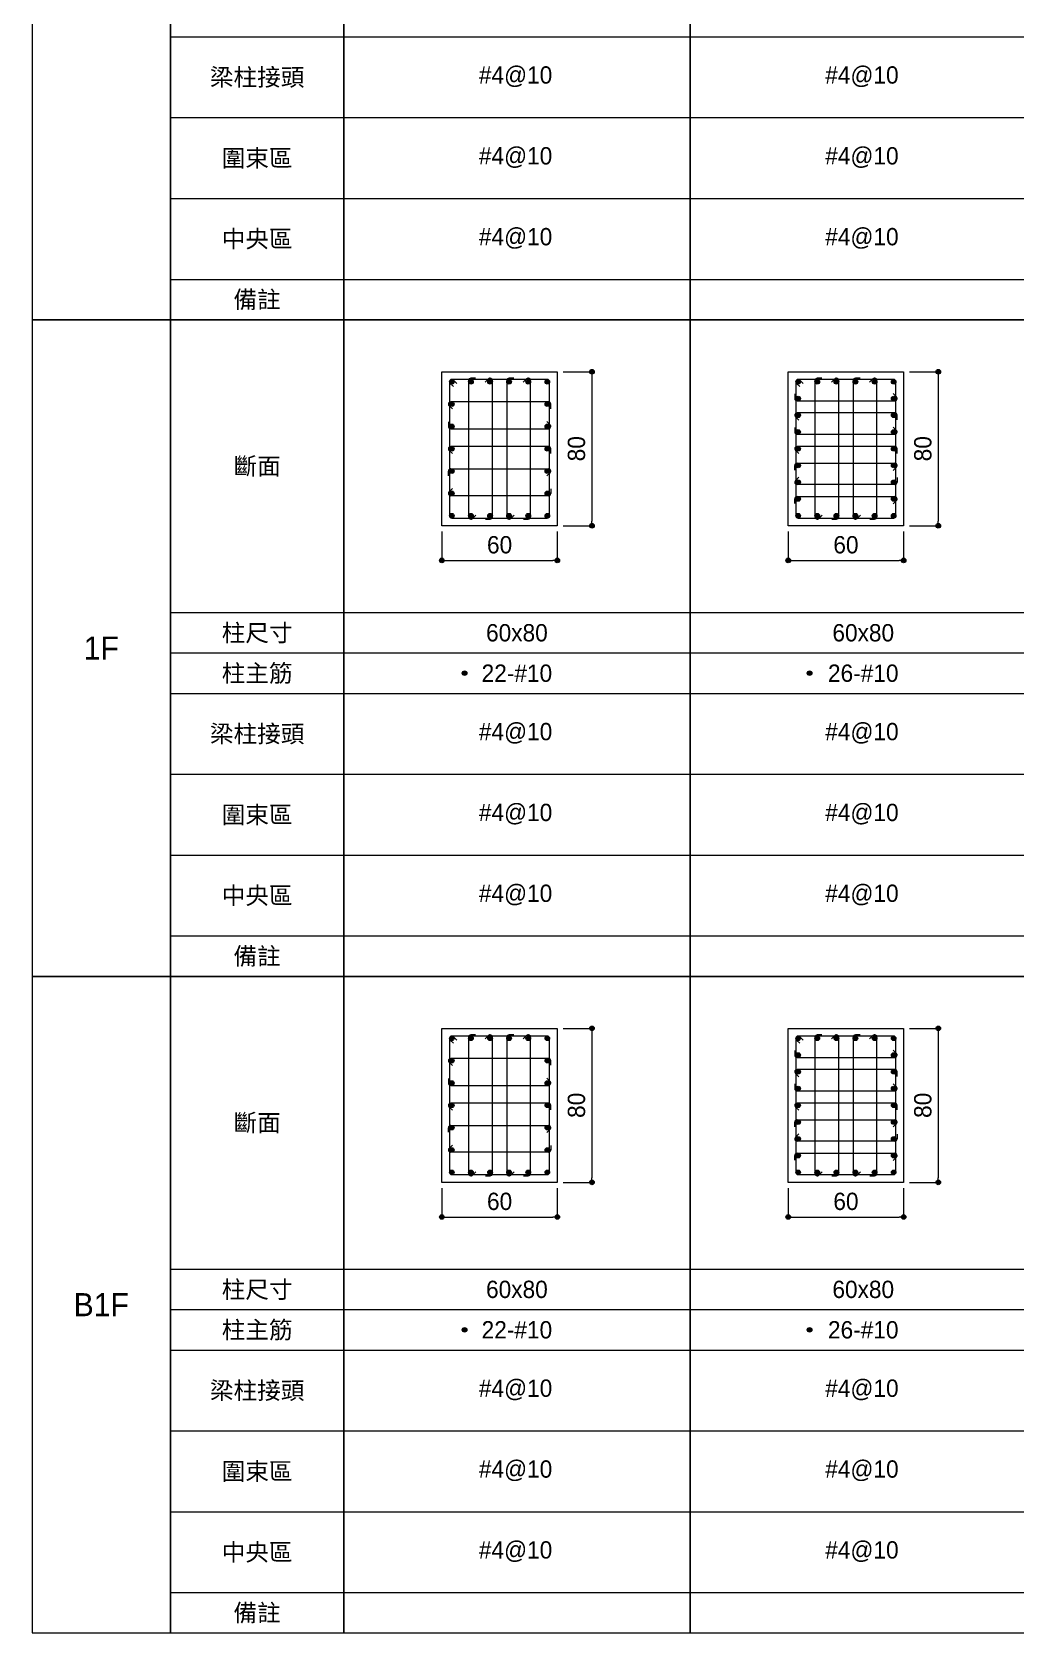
# Model space of a CAD drawing. Header units: millimetres. Extents: x 0 to 4841, y 0 to 7079.
# Drawn here: x 0 to 1705, y 0 to 2772 of the extents above; entities that cross this region are included whole.
import ezdxf
from ezdxf.enums import TextEntityAlignment as Align

# ---------------------------------------------------------------- set-up
doc = ezdxf.new("R2010")
doc.units = ezdxf.units.MM
for name, color, linetype, lineweight in [('26', 1, 'Continuous', 15), ('27', 3, 'Continuous', 15), ('DIM', 7, 'Continuous', 15), ('FL', 4, 'Continuous', 0), ('MAIN', 2, 'Continuous', 15), ('MAINBAR', 2, 'Continuous', 0), ('SECTTXT', 2, 'Continuous', 0), ('STIRRUP', 2, 'Continuous', 15), ('TEXT', 2, 'Continuous', 0), ('TIES', 3, 'Continuous', 0)]:
    doc.layers.add(name, color=color, linetype=linetype, lineweight=lineweight)
doc.styles.add('斷面標註30', font='', dxfattribs={"height": 30})
doc.styles.add('樓層符號', font='', dxfattribs={"height": 40})
doc.styles.add('項目欄', font='', dxfattribs={"height": 30})
doc.styles.get('斷面標註30').set_extended_font_data('新細明體')
doc.styles.get('樓層符號').set_extended_font_data('新細明體')
doc.styles.get('項目欄').set_extended_font_data('新細明體')

# ---------------------------------------------------------------- blocks, each defined once
blk = doc.blocks.new('VDDIM_CIRCLE')
h = blk.add_hatch(color=256)
edge = h.paths.add_edge_path()
edge.add_arc((0, 0), 0.5, 0, 180)
edge.add_arc((0, 0), 0.5, 180, 360)
h = blk.add_hatch(color=256)
edge = h.paths.add_edge_path()
edge.add_arc((0, 0), 0.5, 0, 180)
edge.add_arc((0, 0), 0.5, 180, 360)
blk.add_line((-0.5, 0), (-1, 0))
blk.add_line((-0.5, 0), (-1, 0))
blk.add_circle((0, 0), 0.5)
blk.add_circle((0, 0), 0.5)

msp = doc.modelspace()

# ---------------------------------------------------------------- hatches: boundary and pattern name
at = {"layer": 'MAIN'}
h = msp.add_hatch(color=256, dxfattribs=at)
edge = h.paths.add_edge_path()
edge.add_arc((727.3, 2166.7), 4, 0, 180)
edge.add_arc((727.3, 2166.7), 4, 180, 360)
h = msp.add_hatch(color=256, dxfattribs=at)
edge = h.paths.add_edge_path()
edge.add_arc((760.4, 2166.7), 4, 0, 180)
edge.add_arc((760.4, 2166.7), 4, 180, 360)
h = msp.add_hatch(color=256, dxfattribs=at)
edge = h.paths.add_edge_path()
edge.add_arc((793.5, 2166.7), 4, 0, 180)
edge.add_arc((793.5, 2166.7), 4, 180, 360)
h = msp.add_hatch(color=256, dxfattribs=at)
edge = h.paths.add_edge_path()
edge.add_arc((826.5, 2166.7), 4, 0, 180)
edge.add_arc((826.5, 2166.7), 4, 180, 360)
h = msp.add_hatch(color=256, dxfattribs=at)
edge = h.paths.add_edge_path()
edge.add_arc((859.6, 2166.7), 4, 0, 180)
edge.add_arc((859.6, 2166.7), 4, 180, 360)
h = msp.add_hatch(color=256, dxfattribs=at)
edge = h.paths.add_edge_path()
edge.add_arc((892.7, 2166.7), 4, 0, 180)
edge.add_arc((892.7, 2166.7), 4, 180, 360)
h = msp.add_hatch(color=256, dxfattribs=at)
edge = h.paths.add_edge_path()
edge.add_arc((1327.3, 2166.7), 4, 0, 180)
edge.add_arc((1327.3, 2166.7), 4, 180, 360)
h = msp.add_hatch(color=256, dxfattribs=at)
edge = h.paths.add_edge_path()
edge.add_arc((1360.4, 2166.7), 4, 0, 180)
edge.add_arc((1360.4, 2166.7), 4, 180, 360)
h = msp.add_hatch(color=256, dxfattribs=at)
edge = h.paths.add_edge_path()
edge.add_arc((1393.5, 2166.7), 4, 0, 180)
edge.add_arc((1393.5, 2166.7), 4, 180, 360)
h = msp.add_hatch(color=256, dxfattribs=at)
edge = h.paths.add_edge_path()
edge.add_arc((1426.5, 2166.7), 4, 0, 180)
edge.add_arc((1426.5, 2166.7), 4, 180, 360)
h = msp.add_hatch(color=256, dxfattribs=at)
edge = h.paths.add_edge_path()
edge.add_arc((1459.6, 2166.7), 4, 0, 180)
edge.add_arc((1459.6, 2166.7), 4, 180, 360)
h = msp.add_hatch(color=256, dxfattribs=at)
edge = h.paths.add_edge_path()
edge.add_arc((1492.7, 2166.7), 4, 0, 180)
edge.add_arc((1492.7, 2166.7), 4, 180, 360)
h = msp.add_hatch(color=256, dxfattribs=at)
edge = h.paths.add_edge_path()
edge.add_arc((1327.3, 2137.7), 4, 0, 180)
edge.add_arc((1327.3, 2137.7), 4, 180, 360)
h = msp.add_hatch(color=256, dxfattribs=at)
edge = h.paths.add_edge_path()
edge.add_arc((1492.7, 2137.7), 4, 0, 180)
edge.add_arc((1492.7, 2137.7), 4, 180, 360)
h = msp.add_hatch(color=256, dxfattribs=at)
edge = h.paths.add_edge_path()
edge.add_arc((727.3, 2128), 4, 0, 180)
edge.add_arc((727.3, 2128), 4, 180, 360)
h = msp.add_hatch(color=256, dxfattribs=at)
edge = h.paths.add_edge_path()
edge.add_arc((892.7, 2128), 4, 0, 180)
edge.add_arc((892.7, 2128), 4, 180, 360)
h = msp.add_hatch(color=256, dxfattribs=at)
edge = h.paths.add_edge_path()
edge.add_arc((1327.3, 2108.7), 4, 0, 180)
edge.add_arc((1327.3, 2108.7), 4, 180, 360)
h = msp.add_hatch(color=256, dxfattribs=at)
edge = h.paths.add_edge_path()
edge.add_arc((1492.7, 2108.7), 4, 0, 180)
edge.add_arc((1492.7, 2108.7), 4, 180, 360)
h = msp.add_hatch(color=256, dxfattribs=at)
edge = h.paths.add_edge_path()
edge.add_arc((727.3, 2089.3), 4, 0, 180)
edge.add_arc((727.3, 2089.3), 4, 180, 360)
h = msp.add_hatch(color=256, dxfattribs=at)
edge = h.paths.add_edge_path()
edge.add_arc((892.7, 2089.3), 4, 0, 180)
edge.add_arc((892.7, 2089.3), 4, 180, 360)
h = msp.add_hatch(color=256, dxfattribs=at)
edge = h.paths.add_edge_path()
edge.add_arc((1327.3, 2079.7), 4, 0, 180)
edge.add_arc((1327.3, 2079.7), 4, 180, 360)
h = msp.add_hatch(color=256, dxfattribs=at)
edge = h.paths.add_edge_path()
edge.add_arc((1492.7, 2079.7), 4, 0, 180)
edge.add_arc((1492.7, 2079.7), 4, 180, 360)
h = msp.add_hatch(color=256, dxfattribs=at)
edge = h.paths.add_edge_path()
edge.add_arc((727.3, 2050.7), 4, 0, 180)
edge.add_arc((727.3, 2050.7), 4, 180, 360)
h = msp.add_hatch(color=256, dxfattribs=at)
edge = h.paths.add_edge_path()
edge.add_arc((892.7, 2050.7), 4, 0, 180)
edge.add_arc((892.7, 2050.7), 4, 180, 360)
h = msp.add_hatch(color=256, dxfattribs=at)
edge = h.paths.add_edge_path()
edge.add_arc((1327.3, 2050.7), 4, 0, 180)
edge.add_arc((1327.3, 2050.7), 4, 180, 360)
h = msp.add_hatch(color=256, dxfattribs=at)
edge = h.paths.add_edge_path()
edge.add_arc((1492.7, 2050.7), 4, 0, 180)
edge.add_arc((1492.7, 2050.7), 4, 180, 360)
h = msp.add_hatch(color=256, dxfattribs=at)
edge = h.paths.add_edge_path()
edge.add_arc((1327.3, 2021.7), 4, 0, 180)
edge.add_arc((1327.3, 2021.7), 4, 180, 360)
h = msp.add_hatch(color=256, dxfattribs=at)
edge = h.paths.add_edge_path()
edge.add_arc((1492.7, 2021.7), 4, 0, 180)
edge.add_arc((1492.7, 2021.7), 4, 180, 360)
h = msp.add_hatch(color=256, dxfattribs=at)
edge = h.paths.add_edge_path()
edge.add_arc((727.3, 2012), 4, 0, 180)
edge.add_arc((727.3, 2012), 4, 180, 360)
h = msp.add_hatch(color=256, dxfattribs=at)
edge = h.paths.add_edge_path()
edge.add_arc((892.7, 2012), 4, 0, 180)
edge.add_arc((892.7, 2012), 4, 180, 360)
h = msp.add_hatch(color=256, dxfattribs=at)
edge = h.paths.add_edge_path()
edge.add_arc((1327.3, 1992.7), 4, 0, 180)
edge.add_arc((1327.3, 1992.7), 4, 180, 360)
h = msp.add_hatch(color=256, dxfattribs=at)
edge = h.paths.add_edge_path()
edge.add_arc((1492.7, 1992.7), 4, 0, 180)
edge.add_arc((1492.7, 1992.7), 4, 180, 360)
h = msp.add_hatch(color=256, dxfattribs=at)
edge = h.paths.add_edge_path()
edge.add_arc((727.3, 1973.3), 4, 0, 180)
edge.add_arc((727.3, 1973.3), 4, 180, 360)
h = msp.add_hatch(color=256, dxfattribs=at)
edge = h.paths.add_edge_path()
edge.add_arc((892.7, 1973.3), 4, 0, 180)
edge.add_arc((892.7, 1973.3), 4, 180, 360)
h = msp.add_hatch(color=256, dxfattribs=at)
edge = h.paths.add_edge_path()
edge.add_arc((1327.3, 1963.7), 4, 0, 180)
edge.add_arc((1327.3, 1963.7), 4, 180, 360)
h = msp.add_hatch(color=256, dxfattribs=at)
edge = h.paths.add_edge_path()
edge.add_arc((1492.7, 1963.7), 4, 0, 180)
edge.add_arc((1492.7, 1963.7), 4, 180, 360)
h = msp.add_hatch(color=256, dxfattribs=at)
edge = h.paths.add_edge_path()
edge.add_arc((727.3, 1934.7), 4, 0, 180)
edge.add_arc((727.3, 1934.7), 4, 180, 360)
h = msp.add_hatch(color=256, dxfattribs=at)
edge = h.paths.add_edge_path()
edge.add_arc((760.4, 1934.7), 4, 0, 180)
edge.add_arc((760.4, 1934.7), 4, 180, 360)
h = msp.add_hatch(color=256, dxfattribs=at)
edge = h.paths.add_edge_path()
edge.add_arc((793.5, 1934.7), 4, 0, 180)
edge.add_arc((793.5, 1934.7), 4, 180, 360)
h = msp.add_hatch(color=256, dxfattribs=at)
edge = h.paths.add_edge_path()
edge.add_arc((826.5, 1934.7), 4, 0, 180)
edge.add_arc((826.5, 1934.7), 4, 180, 360)
h = msp.add_hatch(color=256, dxfattribs=at)
edge = h.paths.add_edge_path()
edge.add_arc((859.6, 1934.7), 4, 0, 180)
edge.add_arc((859.6, 1934.7), 4, 180, 360)
h = msp.add_hatch(color=256, dxfattribs=at)
edge = h.paths.add_edge_path()
edge.add_arc((892.7, 1934.7), 4, 0, 180)
edge.add_arc((892.7, 1934.7), 4, 180, 360)
h = msp.add_hatch(color=256, dxfattribs=at)
edge = h.paths.add_edge_path()
edge.add_arc((1327.3, 1934.7), 4, 0, 180)
edge.add_arc((1327.3, 1934.7), 4, 180, 360)
h = msp.add_hatch(color=256, dxfattribs=at)
edge = h.paths.add_edge_path()
edge.add_arc((1360.4, 1934.7), 4, 0, 180)
edge.add_arc((1360.4, 1934.7), 4, 180, 360)
h = msp.add_hatch(color=256, dxfattribs=at)
edge = h.paths.add_edge_path()
edge.add_arc((1393.5, 1934.7), 4, 0, 180)
edge.add_arc((1393.5, 1934.7), 4, 180, 360)
h = msp.add_hatch(color=256, dxfattribs=at)
edge = h.paths.add_edge_path()
edge.add_arc((1426.5, 1934.7), 4, 0, 180)
edge.add_arc((1426.5, 1934.7), 4, 180, 360)
h = msp.add_hatch(color=256, dxfattribs=at)
edge = h.paths.add_edge_path()
edge.add_arc((1459.6, 1934.7), 4, 0, 180)
edge.add_arc((1459.6, 1934.7), 4, 180, 360)
h = msp.add_hatch(color=256, dxfattribs=at)
edge = h.paths.add_edge_path()
edge.add_arc((1492.7, 1934.7), 4, 0, 180)
edge.add_arc((1492.7, 1934.7), 4, 180, 360)
h = msp.add_hatch(color=256, dxfattribs=at)
edge = h.paths.add_edge_path()
edge.add_arc((749.4, 1662), 4, 0, 180)
edge.add_arc((749.4, 1662), 4, 180, 360)
h = msp.add_hatch(color=256, dxfattribs=at)
edge = h.paths.add_edge_path()
edge.add_arc((1347, 1662), 4, 0, 180)
edge.add_arc((1347, 1662), 4, 180, 360)
h = msp.add_hatch(color=256, dxfattribs=at)
edge = h.paths.add_edge_path()
edge.add_arc((727.3, 1029.7), 4, 0, 180)
edge.add_arc((727.3, 1029.7), 4, 180, 360)
h = msp.add_hatch(color=256, dxfattribs=at)
edge = h.paths.add_edge_path()
edge.add_arc((760.4, 1029.7), 4, 0, 180)
edge.add_arc((760.4, 1029.7), 4, 180, 360)
h = msp.add_hatch(color=256, dxfattribs=at)
edge = h.paths.add_edge_path()
edge.add_arc((793.5, 1029.7), 4, 0, 180)
edge.add_arc((793.5, 1029.7), 4, 180, 360)
h = msp.add_hatch(color=256, dxfattribs=at)
edge = h.paths.add_edge_path()
edge.add_arc((826.5, 1029.7), 4, 0, 180)
edge.add_arc((826.5, 1029.7), 4, 180, 360)
h = msp.add_hatch(color=256, dxfattribs=at)
edge = h.paths.add_edge_path()
edge.add_arc((859.6, 1029.7), 4, 0, 180)
edge.add_arc((859.6, 1029.7), 4, 180, 360)
h = msp.add_hatch(color=256, dxfattribs=at)
edge = h.paths.add_edge_path()
edge.add_arc((892.7, 1029.7), 4, 0, 180)
edge.add_arc((892.7, 1029.7), 4, 180, 360)
h = msp.add_hatch(color=256, dxfattribs=at)
edge = h.paths.add_edge_path()
edge.add_arc((1327.3, 1029.7), 4, 0, 180)
edge.add_arc((1327.3, 1029.7), 4, 180, 360)
h = msp.add_hatch(color=256, dxfattribs=at)
edge = h.paths.add_edge_path()
edge.add_arc((1360.4, 1029.7), 4, 0, 180)
edge.add_arc((1360.4, 1029.7), 4, 180, 360)
h = msp.add_hatch(color=256, dxfattribs=at)
edge = h.paths.add_edge_path()
edge.add_arc((1393.5, 1029.7), 4, 0, 180)
edge.add_arc((1393.5, 1029.7), 4, 180, 360)
h = msp.add_hatch(color=256, dxfattribs=at)
edge = h.paths.add_edge_path()
edge.add_arc((1426.5, 1029.7), 4, 0, 180)
edge.add_arc((1426.5, 1029.7), 4, 180, 360)
h = msp.add_hatch(color=256, dxfattribs=at)
edge = h.paths.add_edge_path()
edge.add_arc((1459.6, 1029.7), 4, 0, 180)
edge.add_arc((1459.6, 1029.7), 4, 180, 360)
h = msp.add_hatch(color=256, dxfattribs=at)
edge = h.paths.add_edge_path()
edge.add_arc((1492.7, 1029.7), 4, 0, 180)
edge.add_arc((1492.7, 1029.7), 4, 180, 360)
h = msp.add_hatch(color=256, dxfattribs=at)
edge = h.paths.add_edge_path()
edge.add_arc((1327.3, 1000.7), 4, 0, 180)
edge.add_arc((1327.3, 1000.7), 4, 180, 360)
h = msp.add_hatch(color=256, dxfattribs=at)
edge = h.paths.add_edge_path()
edge.add_arc((1492.7, 1000.7), 4, 0, 180)
edge.add_arc((1492.7, 1000.7), 4, 180, 360)
h = msp.add_hatch(color=256, dxfattribs=at)
edge = h.paths.add_edge_path()
edge.add_arc((727.3, 991), 4, 0, 180)
edge.add_arc((727.3, 991), 4, 180, 360)
h = msp.add_hatch(color=256, dxfattribs=at)
edge = h.paths.add_edge_path()
edge.add_arc((892.7, 991), 4, 0, 180)
edge.add_arc((892.7, 991), 4, 180, 360)
h = msp.add_hatch(color=256, dxfattribs=at)
edge = h.paths.add_edge_path()
edge.add_arc((1327.3, 971.7), 4, 0, 180)
edge.add_arc((1327.3, 971.7), 4, 180, 360)
h = msp.add_hatch(color=256, dxfattribs=at)
edge = h.paths.add_edge_path()
edge.add_arc((1492.7, 971.7), 4, 0, 180)
edge.add_arc((1492.7, 971.7), 4, 180, 360)
h = msp.add_hatch(color=256, dxfattribs=at)
edge = h.paths.add_edge_path()
edge.add_arc((727.3, 952.3), 4, 0, 180)
edge.add_arc((727.3, 952.3), 4, 180, 360)
h = msp.add_hatch(color=256, dxfattribs=at)
edge = h.paths.add_edge_path()
edge.add_arc((892.7, 952.3), 4, 0, 180)
edge.add_arc((892.7, 952.3), 4, 180, 360)
h = msp.add_hatch(color=256, dxfattribs=at)
edge = h.paths.add_edge_path()
edge.add_arc((1327.3, 942.7), 4, 0, 180)
edge.add_arc((1327.3, 942.7), 4, 180, 360)
h = msp.add_hatch(color=256, dxfattribs=at)
edge = h.paths.add_edge_path()
edge.add_arc((1492.7, 942.7), 4, 0, 180)
edge.add_arc((1492.7, 942.7), 4, 180, 360)
h = msp.add_hatch(color=256, dxfattribs=at)
edge = h.paths.add_edge_path()
edge.add_arc((727.3, 913.7), 4, 0, 180)
edge.add_arc((727.3, 913.7), 4, 180, 360)
h = msp.add_hatch(color=256, dxfattribs=at)
edge = h.paths.add_edge_path()
edge.add_arc((892.7, 913.7), 4, 0, 180)
edge.add_arc((892.7, 913.7), 4, 180, 360)
h = msp.add_hatch(color=256, dxfattribs=at)
edge = h.paths.add_edge_path()
edge.add_arc((1327.3, 913.7), 4, 0, 180)
edge.add_arc((1327.3, 913.7), 4, 180, 360)
h = msp.add_hatch(color=256, dxfattribs=at)
edge = h.paths.add_edge_path()
edge.add_arc((1492.7, 913.7), 4, 0, 180)
edge.add_arc((1492.7, 913.7), 4, 180, 360)
h = msp.add_hatch(color=256, dxfattribs=at)
edge = h.paths.add_edge_path()
edge.add_arc((1327.3, 884.7), 4, 0, 180)
edge.add_arc((1327.3, 884.7), 4, 180, 360)
h = msp.add_hatch(color=256, dxfattribs=at)
edge = h.paths.add_edge_path()
edge.add_arc((1492.7, 884.7), 4, 0, 180)
edge.add_arc((1492.7, 884.7), 4, 180, 360)
h = msp.add_hatch(color=256, dxfattribs=at)
edge = h.paths.add_edge_path()
edge.add_arc((727.3, 875), 4, 0, 180)
edge.add_arc((727.3, 875), 4, 180, 360)
h = msp.add_hatch(color=256, dxfattribs=at)
edge = h.paths.add_edge_path()
edge.add_arc((892.7, 875), 4, 0, 180)
edge.add_arc((892.7, 875), 4, 180, 360)
h = msp.add_hatch(color=256, dxfattribs=at)
edge = h.paths.add_edge_path()
edge.add_arc((1327.3, 855.7), 4, 0, 180)
edge.add_arc((1327.3, 855.7), 4, 180, 360)
h = msp.add_hatch(color=256, dxfattribs=at)
edge = h.paths.add_edge_path()
edge.add_arc((1492.7, 855.7), 4, 0, 180)
edge.add_arc((1492.7, 855.7), 4, 180, 360)
h = msp.add_hatch(color=256, dxfattribs=at)
edge = h.paths.add_edge_path()
edge.add_arc((727.3, 836.3), 4, 0, 180)
edge.add_arc((727.3, 836.3), 4, 180, 360)
h = msp.add_hatch(color=256, dxfattribs=at)
edge = h.paths.add_edge_path()
edge.add_arc((892.7, 836.3), 4, 0, 180)
edge.add_arc((892.7, 836.3), 4, 180, 360)
h = msp.add_hatch(color=256, dxfattribs=at)
edge = h.paths.add_edge_path()
edge.add_arc((1327.3, 826.7), 4, 0, 180)
edge.add_arc((1327.3, 826.7), 4, 180, 360)
h = msp.add_hatch(color=256, dxfattribs=at)
edge = h.paths.add_edge_path()
edge.add_arc((1492.7, 826.7), 4, 0, 180)
edge.add_arc((1492.7, 826.7), 4, 180, 360)
h = msp.add_hatch(color=256, dxfattribs=at)
edge = h.paths.add_edge_path()
edge.add_arc((727.3, 797.7), 4, 0, 180)
edge.add_arc((727.3, 797.7), 4, 180, 360)
h = msp.add_hatch(color=256, dxfattribs=at)
edge = h.paths.add_edge_path()
edge.add_arc((760.4, 797.7), 4, 0, 180)
edge.add_arc((760.4, 797.7), 4, 180, 360)
h = msp.add_hatch(color=256, dxfattribs=at)
edge = h.paths.add_edge_path()
edge.add_arc((793.5, 797.7), 4, 0, 180)
edge.add_arc((793.5, 797.7), 4, 180, 360)
h = msp.add_hatch(color=256, dxfattribs=at)
edge = h.paths.add_edge_path()
edge.add_arc((826.5, 797.7), 4, 0, 180)
edge.add_arc((826.5, 797.7), 4, 180, 360)
h = msp.add_hatch(color=256, dxfattribs=at)
edge = h.paths.add_edge_path()
edge.add_arc((859.6, 797.7), 4, 0, 180)
edge.add_arc((859.6, 797.7), 4, 180, 360)
h = msp.add_hatch(color=256, dxfattribs=at)
edge = h.paths.add_edge_path()
edge.add_arc((892.7, 797.7), 4, 0, 180)
edge.add_arc((892.7, 797.7), 4, 180, 360)
h = msp.add_hatch(color=256, dxfattribs=at)
edge = h.paths.add_edge_path()
edge.add_arc((1327.3, 797.7), 4, 0, 180)
edge.add_arc((1327.3, 797.7), 4, 180, 360)
h = msp.add_hatch(color=256, dxfattribs=at)
edge = h.paths.add_edge_path()
edge.add_arc((1360.4, 797.7), 4, 0, 180)
edge.add_arc((1360.4, 797.7), 4, 180, 360)
h = msp.add_hatch(color=256, dxfattribs=at)
edge = h.paths.add_edge_path()
edge.add_arc((1393.5, 797.7), 4, 0, 180)
edge.add_arc((1393.5, 797.7), 4, 180, 360)
h = msp.add_hatch(color=256, dxfattribs=at)
edge = h.paths.add_edge_path()
edge.add_arc((1426.5, 797.7), 4, 0, 180)
edge.add_arc((1426.5, 797.7), 4, 180, 360)
h = msp.add_hatch(color=256, dxfattribs=at)
edge = h.paths.add_edge_path()
edge.add_arc((1459.6, 797.7), 4, 0, 180)
edge.add_arc((1459.6, 797.7), 4, 180, 360)
h = msp.add_hatch(color=256, dxfattribs=at)
edge = h.paths.add_edge_path()
edge.add_arc((1492.7, 797.7), 4, 0, 180)
edge.add_arc((1492.7, 797.7), 4, 180, 360)
h = msp.add_hatch(color=256, dxfattribs=at)
edge = h.paths.add_edge_path()
edge.add_arc((749.4, 525), 4, 0, 180)
edge.add_arc((749.4, 525), 4, 180, 360)
h = msp.add_hatch(color=256, dxfattribs=at)
edge = h.paths.add_edge_path()
edge.add_arc((1347, 525), 4, 0, 180)
edge.add_arc((1347, 525), 4, 180, 360)

# ---------------------------------------------------------------- linework, layer by layer
at = {"layer": '26'}
for p, q in [((0, 3411), (0, 2274)), ((240, 2274), (240, 3411)), ((240, 3411), (240, 2274)), ((540, 3411), (540, 2274)), ((540, 2274), (540, 3411)), ((1140, 3411), (1140, 2274)), ((1140, 2274), (1140, 3411)), ((240, 2764), (540, 2764)), ((540, 2764), (1140, 2764)), ((1140, 2764), (1740, 2764)), ((240, 2624), (540, 2624)), ((540, 2624), (1140, 2624)), ((1140, 2624), (1740, 2624)), ((240, 2484), (540, 2484)), ((540, 2484), (1140, 2484)), ((1140, 2484), (1740, 2484)), ((240, 2344), (540, 2344)), ((540, 2344), (1140, 2344)), ((1140, 2344), (1740, 2344)), ((240, 2274), (0, 2274)), ((0, 2274), (0, 1137)), ((0, 2274), (240, 2274)), ((540, 2274), (240, 2274)), ((240, 2274), (240, 1137)), ((240, 1137), (240, 2274)), ((240, 2274), (540, 2274)), ((540, 1137), (540, 2274)), ((1140, 2274), (540, 2274)), ((540, 2274), (540, 1137)), ((540, 2274), (1140, 2274)), ((1140, 1137), (1140, 2274)), ((1740, 2274), (1140, 2274)), ((1140, 2274), (1140, 1137)), ((1140, 2274), (1740, 2274)), ((240, 1767), (540, 1767)), ((540, 1767), (1140, 1767)), ((1140, 1767), (1740, 1767)), ((240, 1697), (540, 1697)), ((540, 1697), (1140, 1697)), ((1140, 1697), (1740, 1697)), ((240, 1627), (540, 1627)), ((540, 1627), (1140, 1627)), ((1140, 1627), (1740, 1627)), ((240, 1487), (540, 1487)), ((540, 1487), (1140, 1487)), ((1140, 1487), (1740, 1487)), ((240, 1347), (540, 1347)), ((540, 1347), (1140, 1347)), ((1140, 1347), (1740, 1347)), ((240, 1207), (540, 1207)), ((540, 1207), (1140, 1207)), ((1140, 1207), (1740, 1207)), ((0, 1137), (240, 1137)), ((240, 1137), (0, 1137)), ((0, 1137), (0, 0)), ((240, 1137), (540, 1137)), ((240, 0), (240, 1137)), ((540, 1137), (240, 1137)), ((240, 1137), (240, 0)), ((540, 1137), (1140, 1137)), ((540, 0), (540, 1137)), ((1140, 1137), (540, 1137)), ((540, 1137), (540, 0)), ((1140, 1137), (1740, 1137)), ((1140, 0), (1140, 1137)), ((1740, 1137), (1140, 1137)), ((1140, 1137), (1140, 0)), ((240, 630), (540, 630)), ((540, 630), (1140, 630)), ((1140, 630), (1740, 630)), ((240, 560), (540, 560)), ((540, 560), (1140, 560)), ((1140, 560), (1740, 560)), ((240, 490), (540, 490)), ((540, 490), (1140, 490)), ((1140, 490), (1740, 490)), ((240, 350), (540, 350)), ((540, 350), (1140, 350)), ((1140, 350), (1740, 350)), ((240, 210), (540, 210)), ((540, 210), (1140, 210)), ((1140, 210), (1740, 210)), ((240, 70), (540, 70)), ((540, 70), (1140, 70)), ((1140, 70), (1740, 70)), ((0, 0), (240, 0)), ((240, 0), (540, 0)), ((540, 0), (1140, 0)), ((1140, 0), (1740, 0))]:
    msp.add_line(p, q, dxfattribs=at)
at = {"layer": '27'}
for p, q in [((710, 1917.3), (710, 2184)), ((710, 2184), (910, 2184)), ((910, 2184), (910, 1917.3)), ((1310, 1917.3), (1310, 2184)), ((1310, 2184), (1510, 2184)), ((1510, 2184), (1510, 1917.3)), ((910, 1917.3), (710, 1917.3)), ((1510, 1917.3), (1310, 1917.3)), ((710, 780.3), (710, 1047)), ((710, 1047), (910, 1047)), ((910, 1047), (910, 780.3)), ((1310, 780.3), (1310, 1047)), ((1310, 1047), (1510, 1047)), ((1510, 1047), (1510, 780.3)), ((910, 780.3), (710, 780.3)), ((1510, 780.3), (1310, 780.3))]:
    msp.add_line(p, q, dxfattribs=at)
at = {"layer": 'DIM'}
for p, q in [((920, 2184), (970, 2184)), ((970, 2176), (970, 1925.3)), ((1520, 2184), (1570, 2184)), ((1570, 2176), (1570, 1925.3)), ((920, 1917.3), (970, 1917.3)), ((1520, 1917.3), (1570, 1917.3)), ((710, 1907.3), (710, 1857.3)), ((910, 1907.3), (910, 1857.3)), ((1310, 1907.3), (1310, 1857.3)), ((1510, 1907.3), (1510, 1857.3)), ((718, 1857.3), (902, 1857.3)), ((1318, 1857.3), (1502, 1857.3)), ((920, 1047), (970, 1047)), ((970, 1039), (970, 788.3)), ((1520, 1047), (1570, 1047)), ((1570, 1039), (1570, 788.3)), ((920, 780.3), (970, 780.3)), ((1520, 780.3), (1570, 780.3)), ((710, 770.3), (710, 720.3)), ((910, 770.3), (910, 720.3)), ((1310, 770.3), (1310, 720.3)), ((1510, 770.3), (1510, 720.3)), ((718, 720.3), (902, 720.3)), ((1318, 720.3), (1502, 720.3))]:
    msp.add_line(p, q, dxfattribs=at)
at = {"layer": 'MAIN'}
for centre in [(727.3, 2166.7), (760.4, 2166.7), (793.5, 2166.7), (826.5, 2166.7), (859.6, 2166.7), (892.7, 2166.7), (1327.3, 2166.7), (1360.4, 2166.7), (1393.5, 2166.7), (1426.5, 2166.7), (1459.6, 2166.7), (1492.7, 2166.7), (1327.3, 2137.7), (1492.7, 2137.7), (727.3, 2128), (892.7, 2128), (1327.3, 2108.7), (1492.7, 2108.7), (727.3, 2089.3), (892.7, 2089.3), (1327.3, 2079.7), (1492.7, 2079.7), (727.3, 2050.7), (892.7, 2050.7), (1327.3, 2050.7), (1492.7, 2050.7), (1327.3, 2021.7), (1492.7, 2021.7), (727.3, 2012), (892.7, 2012), (1327.3, 1992.7), (1492.7, 1992.7), (727.3, 1973.3), (892.7, 1973.3), (1327.3, 1963.7), (1492.7, 1963.7), (727.3, 1934.7), (760.4, 1934.7), (793.5, 1934.7), (826.5, 1934.7), (859.6, 1934.7), (892.7, 1934.7), (1327.3, 1934.7), (1360.4, 1934.7), (1393.5, 1934.7), (1426.5, 1934.7), (1459.6, 1934.7), (1492.7, 1934.7), (749.4, 1662), (1347, 1662), (727.3, 1029.7), (760.4, 1029.7), (793.5, 1029.7), (826.5, 1029.7), (859.6, 1029.7), (892.7, 1029.7), (1327.3, 1029.7), (1360.4, 1029.7), (1393.5, 1029.7), (1426.5, 1029.7), (1459.6, 1029.7), (1492.7, 1029.7), (1327.3, 1000.7), (1492.7, 1000.7), (727.3, 991), (892.7, 991), (1327.3, 971.7), (1492.7, 971.7), (727.3, 952.3), (892.7, 952.3), (1327.3, 942.7), (1492.7, 942.7), (727.3, 913.7), (892.7, 913.7), (1327.3, 913.7), (1492.7, 913.7), (1327.3, 884.7), (1492.7, 884.7), (727.3, 875), (892.7, 875), (1327.3, 855.7), (1492.7, 855.7), (727.3, 836.3), (892.7, 836.3), (1327.3, 826.7), (1492.7, 826.7), (727.3, 797.7), (760.4, 797.7), (793.5, 797.7), (826.5, 797.7), (859.6, 797.7), (892.7, 797.7), (1327.3, 797.7), (1360.4, 797.7), (1393.5, 797.7), (1426.5, 797.7), (1459.6, 797.7), (1492.7, 797.7), (749.4, 525), (1347, 525)]:
    msp.add_circle(centre, 4, dxfattribs=at)
at = {"layer": 'STIRRUP', "linetype": 'Continuous'}
for p, q in [((723.3, 2166.7), (723.3, 1934.7)), ((724.5, 2163.8), (730.2, 2158.2)), ((892.7, 2170.7), (727.3, 2170.7)), ((735.8, 2163.8), (730.2, 2169.5)), ((756.4, 2168.7), (756.4, 1932.7)), ((768.4, 2172.7), (760.4, 2172.7)), ((790.6, 2171.5), (785, 2165.8)), ((797.5, 1932.7), (797.5, 2168.7)), ((822.5, 2168.7), (822.5, 1932.7)), ((834.5, 2172.7), (826.5, 2172.7)), ((856.8, 2171.5), (851.1, 2165.8)), ((863.6, 1932.7), (863.6, 2168.7)), ((896.7, 1934.7), (896.7, 2166.7)), ((1323.3, 2166.7), (1323.3, 1934.7)), ((1324.5, 2163.8), (1330.2, 2158.2)), ((1492.7, 2170.7), (1327.3, 2170.7)), ((1335.8, 2163.8), (1330.2, 2169.5)), ((1356.4, 2168.7), (1356.4, 1932.7)), ((1368.4, 2172.7), (1360.4, 2172.7)), ((1390.6, 2171.5), (1385, 2165.8)), ((1397.5, 1932.7), (1397.5, 2168.7)), ((1422.5, 2168.7), (1422.5, 1932.7)), ((1434.5, 2172.7), (1426.5, 2172.7)), ((1456.8, 2171.5), (1451.1, 2165.8)), ((1463.6, 1932.7), (1463.6, 2168.7)), ((1496.7, 1934.7), (1496.7, 2166.7)), ((1321.3, 2145.7), (1321.3, 2137.7)), ((1497.5, 2140.5), (1491.8, 2146.2)), ((722.5, 2125.2), (728.2, 2119.5)), ((894.7, 2132), (725.3, 2132)), ((898.7, 2120), (898.7, 2128)), ((1325.3, 2133.7), (1494.7, 2133.7)), ((1494.7, 2112.7), (1325.3, 2112.7)), ((1498.7, 2100.7), (1498.7, 2108.7)), ((721.3, 2097.3), (721.3, 2089.3)), ((725.3, 2085.3), (894.7, 2085.3)), ((897.5, 2092.2), (891.8, 2097.8)), ((1321.3, 2087.7), (1321.3, 2079.7)), ((1322.5, 2105.8), (1328.2, 2100.2)), ((1497.5, 2082.5), (1491.8, 2088.2)), ((894.7, 2054.7), (725.3, 2054.7)), ((1325.3, 2075.7), (1494.7, 2075.7)), ((1494.7, 2054.7), (1325.3, 2054.7)), ((722.5, 2047.8), (728.2, 2042.2)), ((898.7, 2042.7), (898.7, 2050.7)), ((1322.5, 2047.8), (1328.2, 2042.2)), ((1325.3, 2025.7), (1494.7, 2025.7)), ((1498.7, 2042.7), (1498.7, 2050.7)), ((721.3, 2004), (721.3, 2012)), ((725.3, 2016), (894.7, 2016)), ((897.5, 2009.2), (891.8, 2003.5)), ((1321.3, 2013.7), (1321.3, 2021.7)), ((1322.5, 1995.5), (1328.2, 2001.2)), ((1497.5, 2018.8), (1491.8, 2013.2)), ((1498.7, 2000.7), (1498.7, 1992.7)), ((722.5, 1976.2), (728.2, 1981.8)), ((894.7, 1969.3), (725.3, 1969.3)), ((898.7, 1981.3), (898.7, 1973.3)), ((1494.7, 1988.7), (1325.3, 1988.7)), ((1321.3, 1955.7), (1321.3, 1963.7)), ((1325.3, 1967.7), (1494.7, 1967.7)), ((1497.5, 1960.8), (1491.8, 1955.2)), ((727.3, 1930.7), (892.7, 1930.7)), ((763.2, 1929.8), (768.9, 1935.5)), ((785.5, 1928.7), (793.5, 1928.7)), ((829.4, 1929.8), (835, 1935.5)), ((851.6, 1928.7), (859.6, 1928.7)), ((1327.3, 1930.7), (1492.7, 1930.7)), ((1363.2, 1929.8), (1368.9, 1935.5)), ((1385.5, 1928.7), (1393.5, 1928.7)), ((1429.4, 1929.8), (1435, 1935.5)), ((1451.6, 1928.7), (1459.6, 1928.7)), ((723.3, 1029.7), (723.3, 797.7)), ((724.5, 1026.8), (730.2, 1021.2)), ((892.7, 1033.7), (727.3, 1033.7)), ((735.8, 1026.8), (730.2, 1032.5)), ((756.4, 1031.7), (756.4, 795.7)), ((768.4, 1035.7), (760.4, 1035.7)), ((790.6, 1034.5), (785, 1028.8)), ((797.5, 795.7), (797.5, 1031.7)), ((822.5, 1031.7), (822.5, 795.7)), ((834.5, 1035.7), (826.5, 1035.7)), ((856.8, 1034.5), (851.1, 1028.8)), ((863.6, 795.7), (863.6, 1031.7)), ((896.7, 797.7), (896.7, 1029.7)), ((1323.3, 1029.7), (1323.3, 797.7)), ((1324.5, 1026.8), (1330.2, 1021.2)), ((1492.7, 1033.7), (1327.3, 1033.7)), ((1335.8, 1026.8), (1330.2, 1032.5)), ((1356.4, 1031.7), (1356.4, 795.7)), ((1368.4, 1035.7), (1360.4, 1035.7)), ((1390.6, 1034.5), (1385, 1028.8)), ((1397.5, 795.7), (1397.5, 1031.7)), ((1422.5, 1031.7), (1422.5, 795.7)), ((1434.5, 1035.7), (1426.5, 1035.7)), ((1456.8, 1034.5), (1451.1, 1028.8)), ((1463.6, 795.7), (1463.6, 1031.7)), ((1496.7, 797.7), (1496.7, 1029.7)), ((1321.3, 1008.7), (1321.3, 1000.7)), ((1497.5, 1003.5), (1491.8, 1009.2)), ((722.5, 988.2), (728.2, 982.5)), ((894.7, 995), (725.3, 995)), ((898.7, 983), (898.7, 991)), ((1325.3, 996.7), (1494.7, 996.7)), ((1494.7, 975.7), (1325.3, 975.7)), ((1498.7, 963.7), (1498.7, 971.7)), ((721.3, 960.3), (721.3, 952.3)), ((725.3, 948.3), (894.7, 948.3)), ((897.5, 955.2), (891.8, 960.8)), ((1321.3, 950.7), (1321.3, 942.7)), ((1322.5, 968.8), (1328.2, 963.2)), ((1497.5, 945.5), (1491.8, 951.2)), ((894.7, 917.7), (725.3, 917.7)), ((1325.3, 938.7), (1494.7, 938.7)), ((1494.7, 917.7), (1325.3, 917.7)), ((722.5, 910.8), (728.2, 905.2)), ((898.7, 905.7), (898.7, 913.7)), ((1322.5, 910.8), (1328.2, 905.2)), ((1325.3, 888.7), (1494.7, 888.7)), ((1498.7, 905.7), (1498.7, 913.7)), ((721.3, 867), (721.3, 875)), ((725.3, 879), (894.7, 879)), ((897.5, 872.2), (891.8, 866.5)), ((1321.3, 876.7), (1321.3, 884.7)), ((1322.5, 858.5), (1328.2, 864.2)), ((1497.5, 881.8), (1491.8, 876.2)), ((1498.7, 863.7), (1498.7, 855.7)), ((722.5, 839.2), (728.2, 844.8)), ((894.7, 832.3), (725.3, 832.3)), ((898.7, 844.3), (898.7, 836.3)), ((1494.7, 851.7), (1325.3, 851.7)), ((1321.3, 818.7), (1321.3, 826.7)), ((1325.3, 830.7), (1494.7, 830.7)), ((1497.5, 823.8), (1491.8, 818.2)), ((727.3, 793.7), (892.7, 793.7)), ((763.2, 792.8), (768.9, 798.5)), ((785.5, 791.7), (793.5, 791.7)), ((829.4, 792.8), (835, 798.5)), ((851.6, 791.7), (859.6, 791.7)), ((1327.3, 793.7), (1492.7, 793.7)), ((1363.2, 792.8), (1368.9, 798.5)), ((1385.5, 791.7), (1393.5, 791.7)), ((1429.4, 792.8), (1435, 798.5)), ((1451.6, 791.7), (1459.6, 791.7))]:
    msp.add_line(p, q, dxfattribs=at).dxf.unprotected_set("ltscale", 0)
for centre, start, end in [((727.3, 2166.7), 45, 180), ((727.3, 2166.7), 90, 225), ((760.4, 2168.7), 90, 180), ((793.5, 2168.7), 360, 135), ((826.5, 2168.7), 90, 180), ((859.6, 2168.7), 360, 135), ((892.7, 2166.7), 0, 90), ((1327.3, 2166.7), 45, 180), ((1327.3, 2166.7), 90, 225), ((1360.4, 2168.7), 90, 180), ((1393.5, 2168.7), 360, 135), ((1426.5, 2168.7), 90, 180), ((1459.6, 2168.7), 360, 135), ((1492.7, 2166.7), 0, 90), ((1325.3, 2137.7), 180, 270), ((1494.7, 2137.7), 270, 45), ((725.3, 2128), 90, 225), ((894.7, 2128), 0, 90), ((1325.3, 2108.7), 90, 225), ((1494.7, 2108.7), 0, 90), ((725.3, 2089.3), 180, 270), ((894.7, 2089.3), 270, 45), ((1325.3, 2079.7), 180, 270), ((1494.7, 2079.7), 270, 45), ((725.3, 2050.7), 90, 225), ((894.7, 2050.7), 0, 90), ((1325.3, 2050.7), 90, 225), ((1494.7, 2050.7), 0, 90), ((1325.3, 2021.7), 90, 180), ((1494.7, 2021.7), 315, 90), ((725.3, 2012), 90, 180), ((894.7, 2012), 315, 90), ((725.3, 1973.3), 135, 270), ((894.7, 1973.3), 270, 0), ((1325.3, 1992.7), 135, 270), ((1494.7, 1992.7), 270, 0), ((1325.3, 1963.7), 90, 180), ((1494.7, 1963.7), 315, 90), ((727.3, 1934.7), 180, 270), ((760.4, 1932.7), 180, 315), ((793.5, 1932.7), 270, 0), ((826.5, 1932.7), 180, 315), ((859.6, 1932.7), 270, 0), ((892.7, 1934.7), 270, 0), ((1327.3, 1934.7), 180, 270), ((1360.4, 1932.7), 180, 315), ((1393.5, 1932.7), 270, 0), ((1426.5, 1932.7), 180, 315), ((1459.6, 1932.7), 270, 0), ((1492.7, 1934.7), 270, 0), ((727.3, 1029.7), 45, 180), ((727.3, 1029.7), 90, 225), ((760.4, 1031.7), 90, 180), ((793.5, 1031.7), 360, 135), ((826.5, 1031.7), 90, 180), ((859.6, 1031.7), 360, 135), ((892.7, 1029.7), 0, 90), ((1327.3, 1029.7), 45, 180), ((1327.3, 1029.7), 90, 225), ((1360.4, 1031.7), 90, 180), ((1393.5, 1031.7), 360, 135), ((1426.5, 1031.7), 90, 180), ((1459.6, 1031.7), 360, 135), ((1492.7, 1029.7), 0, 90), ((1325.3, 1000.7), 180, 270), ((1494.7, 1000.7), 270, 45), ((725.3, 991), 90, 225), ((894.7, 991), 0, 90), ((1325.3, 971.7), 90, 225), ((1494.7, 971.7), 0, 90), ((725.3, 952.3), 180, 270), ((894.7, 952.3), 270, 45), ((1325.3, 942.7), 180, 270), ((1494.7, 942.7), 270, 45), ((725.3, 913.7), 90, 225), ((894.7, 913.7), 0, 90), ((1325.3, 913.7), 90, 225), ((1494.7, 913.7), 0, 90), ((1325.3, 884.7), 90, 180), ((1494.7, 884.7), 315, 90), ((725.3, 875), 90, 180), ((894.7, 875), 315, 90), ((725.3, 836.3), 135, 270), ((894.7, 836.3), 270, 0), ((1325.3, 855.7), 135, 270), ((1494.7, 855.7), 270, 0), ((1325.3, 826.7), 90, 180), ((1494.7, 826.7), 315, 90), ((727.3, 797.7), 180, 270), ((760.4, 795.7), 180, 315), ((793.5, 795.7), 270, 0), ((826.5, 795.7), 180, 315), ((859.6, 795.7), 270, 0), ((892.7, 797.7), 270, 0), ((1327.3, 797.7), 180, 270), ((1360.4, 795.7), 180, 315), ((1393.5, 795.7), 270, 0), ((1426.5, 795.7), 180, 315), ((1459.6, 795.7), 270, 0), ((1492.7, 797.7), 270, 0)]:
    msp.add_arc(centre, 4, start, end, dxfattribs=at).dxf.unprotected_set("ltscale", 0)

# ---------------------------------------------------------------- block references
at = {"layer": 'DIM', "xscale": 8, "yscale": 8, "zscale": 8}
for p, rotation in [((970, 2184), 90), ((1570, 2184), 90), ((970, 1917.3), 270), ((1570, 1917.3), 270), ((710, 1857.3), 180), ((1310, 1857.3), 180), ((970, 1047), 90), ((1570, 1047), 90), ((970, 780.3), 270), ((1570, 780.3), 270), ((710, 720.3), 180), ((1310, 720.3), 180)]:
    msp.add_blockref('VDDIM_CIRCLE', p, dxfattribs=dict(at, rotation=rotation))
for p in [(910, 1857.3), (1510, 1857.3), (910, 720.3), (1510, 720.3)]:
    msp.add_blockref('VDDIM_CIRCLE', p, dxfattribs=at)

# ---------------------------------------------------------------- texts
at = {"layer": 'DIM', "color": 3, "char_height": 30, "attachment_point": 5, "rotation": 90, "style": '斷面標註30'}
for insert in [(943.3, 2050.7), (1543.3, 2050.7), (943.3, 913.7), (1543.3, 913.7)]:
    msp.add_mtext('\\A1;80', dxfattribs=dict(at, insert=insert))
at = {"layer": 'DIM', "color": 3, "char_height": 30, "attachment_point": 5, "style": '斷面標註30'}
for insert in [(810, 1884.2), (1410, 1884.2), (810, 747.2), (1410, 747.2)]:
    msp.add_mtext('\\A1;60', dxfattribs=dict(at, insert=insert))
at = {"layer": 'FL', "linetype": 'Continuous', "style": '樓層符號'}
for s, p in [('1F', (120, 1705.5)), ('B1F', (120, 568.5))]:
    msp.add_text(s, height=40, dxfattribs=at).set_placement(p, align=Align.MIDDLE_CENTER)
at = {"layer": 'MAINBAR', "linetype": 'Continuous', "style": '項目欄'}
for s, p in [('22-#10', (840, 1662)), ('26-#10', (1440, 1662)), ('22-#10', (840, 525)), ('26-#10', (1440, 525))]:
    msp.add_text(s, height=30, dxfattribs=at).set_placement(p, align=Align.MIDDLE_CENTER)
at = {"layer": 'SECTTXT', "linetype": 'Continuous', "style": '項目欄'}
for p in [(840, 1732), (1440, 1732), (840, 595), (1440, 595)]:
    msp.add_text('60x80', height=30, dxfattribs=at).set_placement(p, align=Align.MIDDLE_CENTER)
at = {"layer": 'TEXT', "linetype": 'Continuous', "style": '項目欄'}
for s, p in [('梁柱接頭', (390, 2694)), ('圍束區', (390, 2554)), ('中央區', (390, 2414)), ('備註', (390, 2309)), ('斷面', (390, 2020.5)), ('柱尺寸', (390, 1732)), ('柱主筋', (390, 1662)), ('梁柱接頭', (390, 1557)), ('圍束區', (390, 1417)), ('中央區', (390, 1277)), ('備註', (390, 1172)), ('斷面', (390, 883.5)), ('柱尺寸', (390, 595)), ('柱主筋', (390, 525)), ('梁柱接頭', (390, 420)), ('圍束區', (390, 280)), ('中央區', (390, 140)), ('備註', (390, 35))]:
    msp.add_text(s, height=30, dxfattribs=at).set_placement(p, align=Align.MIDDLE_CENTER)
at = {"layer": 'TIES', "linetype": 'Continuous', "style": '項目欄'}
for p in [(837.7, 2697.9), (1437.7, 2697.9), (837.7, 2557.9), (1437.7, 2557.9), (837.7, 2417.9), (1437.7, 2417.9), (837.7, 1560.9), (1437.7, 1560.9), (837.7, 1420.9), (1437.7, 1420.9), (837.7, 1280.9), (1437.7, 1280.9), (837.7, 423.9), (1437.7, 423.9), (837.7, 283.9), (1437.7, 283.9), (837.7, 143.9), (1437.7, 143.9)]:
    msp.add_text('#4@10', height=30, dxfattribs=at).set_placement(p, align=Align.MIDDLE_CENTER)

doc.saveas('drawing.dxf')
